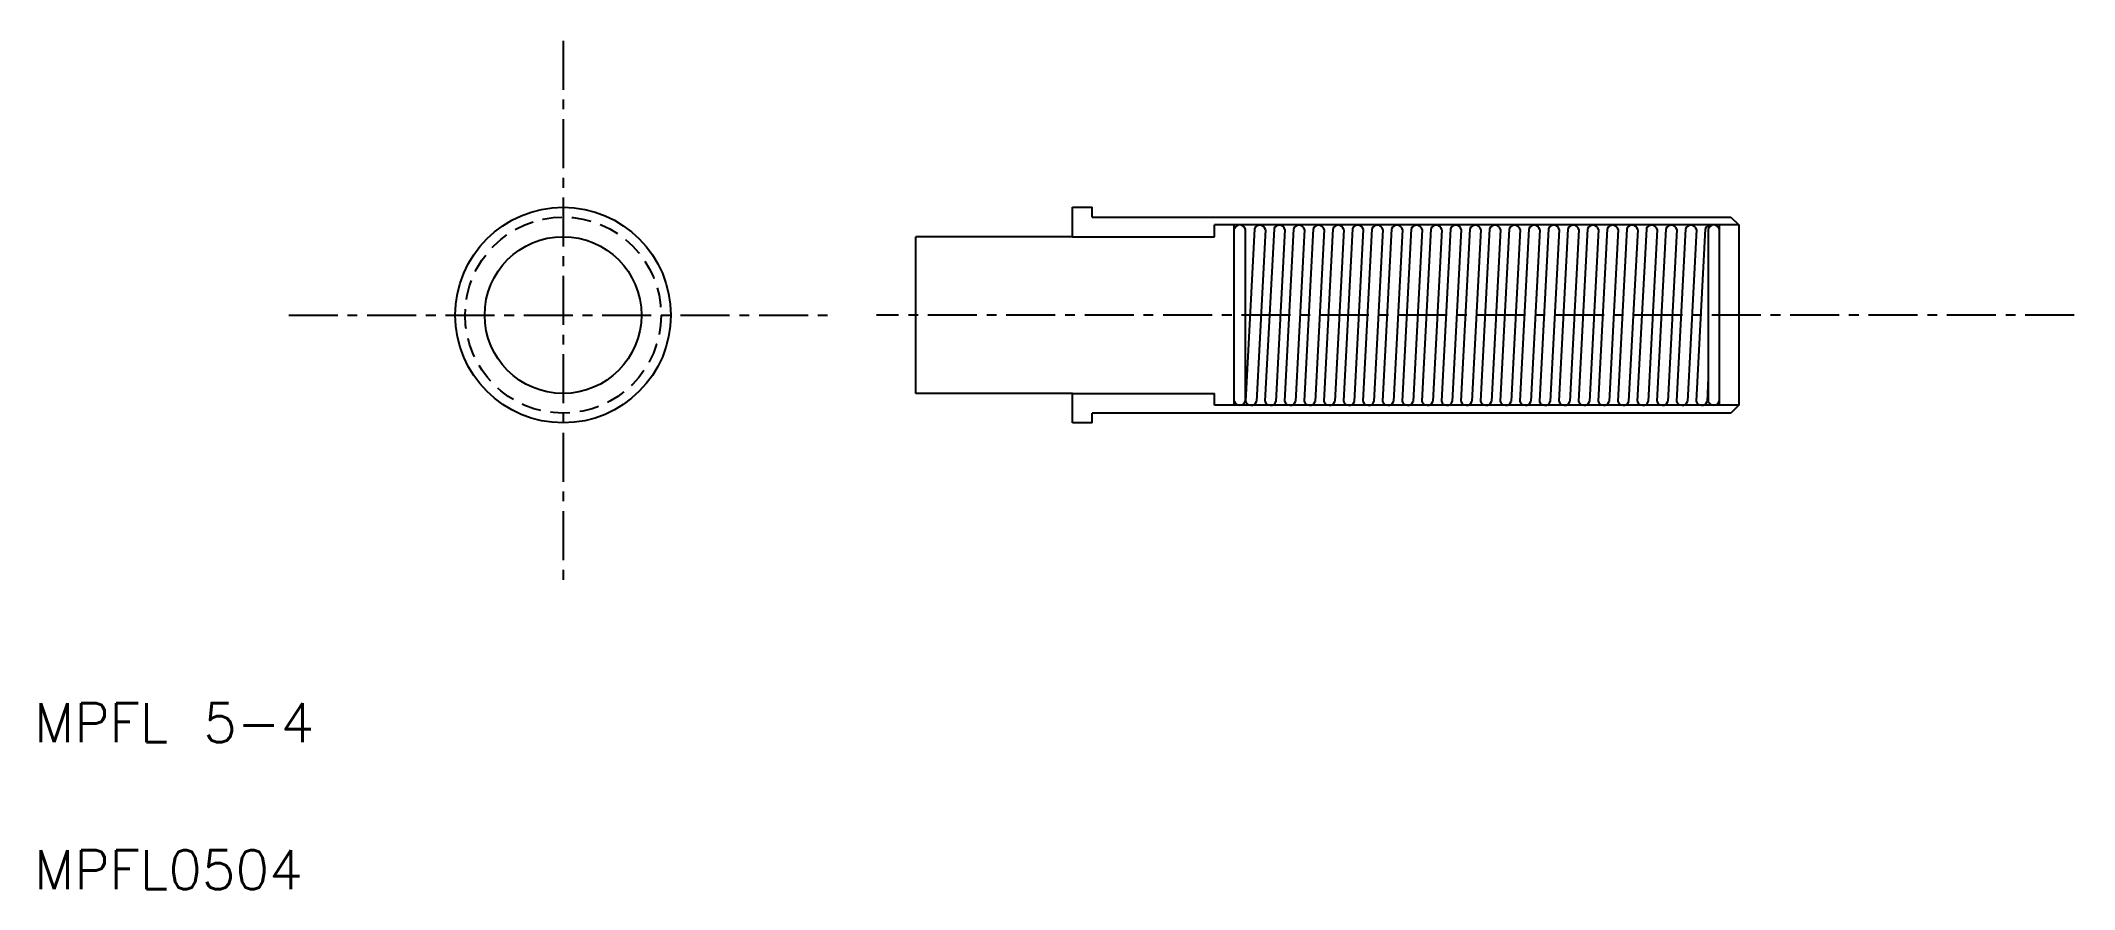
# Model space of a CAD drawing. Extents: x 11.7 to 63.6, y 10.4 to 32.
import ezdxf

# ---------------------------------------------------------------- set-up
doc = ezdxf.new("R2010")
doc.units = 0
doc.linetypes.add('CENTER', pattern=[2, 1.25, -0.25, 0.25, -0.25])
doc.linetypes.add('DASHED', pattern=[0.75, 0.5, -0.25])
doc.layers.get('0').update_dxf_attribs({"linetype": 'CONTINUOUS'})
doc.layers.add('CENTER', color=1, linetype='CENTER')
doc.styles.get("Standard").update_dxf_attribs({"font": 'txt.shx', "bigfont": 'bigfont.shx'})

msp = doc.modelspace()

# ---------------------------------------------------------------- linework, layer by layer
at = {"color": 7, "linetype": 'CONTINUOUS'}
for p, q in [((38, 27.75), (38.5, 27.75)), ((38, 27), (38, 27.75)), ((38.5, 27.5), (38.5, 27.75)), ((38, 27), (34, 27)), ((34, 23), (34, 27)), ((38, 27), (41.625, 27)), ((38.5, 27.5), (54.8, 27.5)), ((41.625, 27), (41.625, 27.3)), ((42.125, 27.3), (41.625, 27.3)), ((55, 27.3), (42.125, 27.3)), ((42.125, 22.7), (42.125, 27.3)), ((42.404, 27.2), (42.405, 22.801)), ((42.64, 27.201), (42.41, 22.807)), ((42.919, 27.187), (42.689, 22.793)), ((43.14, 27.201), (42.91, 22.807)), ((43.419, 27.187), (43.189, 22.793)), ((43.64, 27.201), (43.41, 22.807)), ((43.919, 27.187), (43.689, 22.793)), ((44.14, 27.201), (43.91, 22.807)), ((44.419, 27.187), (44.189, 22.793)), ((44.64, 27.201), (44.41, 22.807)), ((44.919, 27.187), (44.689, 22.793)), ((45.14, 27.201), (44.91, 22.807)), ((45.419, 27.187), (45.189, 22.793)), ((45.64, 27.201), (45.41, 22.807)), ((45.919, 27.187), (45.689, 22.793)), ((46.14, 27.201), (45.91, 22.807)), ((46.419, 27.187), (46.189, 22.793)), ((46.64, 27.201), (46.41, 22.807)), ((46.919, 27.187), (46.689, 22.793)), ((47.14, 27.201), (46.91, 22.807)), ((47.419, 27.187), (47.189, 22.793)), ((47.64, 27.201), (47.41, 22.807)), ((47.919, 27.187), (47.689, 22.793)), ((48.14, 27.201), (47.91, 22.807)), ((48.419, 27.187), (48.189, 22.793)), ((48.64, 27.201), (48.41, 22.807)), ((48.919, 27.187), (48.689, 22.793)), ((49.14, 27.201), (48.91, 22.807)), ((49.419, 27.187), (49.189, 22.793)), ((49.64, 27.201), (49.41, 22.807)), ((49.919, 27.187), (49.689, 22.793)), ((50.14, 27.201), (49.91, 22.807)), ((50.419, 27.187), (50.189, 22.793)), ((50.64, 27.201), (50.41, 22.807)), ((50.919, 27.187), (50.689, 22.793)), ((51.14, 27.201), (50.91, 22.807)), ((51.419, 27.187), (51.189, 22.793)), ((51.64, 27.201), (51.41, 22.807)), ((51.919, 27.187), (51.689, 22.793)), ((52.14, 27.201), (51.91, 22.807)), ((52.419, 27.187), (52.189, 22.793)), ((52.64, 27.201), (52.41, 22.807)), ((52.919, 27.187), (52.689, 22.793)), ((53.14, 27.201), (52.91, 22.807)), ((53.419, 27.187), (53.189, 22.793)), ((53.64, 27.201), (53.41, 22.807)), ((53.919, 27.187), (53.689, 22.793)), ((54.14, 27.201), (53.91, 22.807)), ((54.221, 27.2), (54.221, 22.8)), ((54.5, 27.3), (54.5, 22.7)), ((54.8, 27.5), (55, 27.3)), ((55, 27.3), (55, 22.7)), ((54.221, 23.395), (54.189, 22.793)), ((38, 23), (34, 23)), ((38, 22.25), (38, 23)), ((38, 23), (41.625, 23)), ((41.625, 22.7), (41.625, 23)), ((54.8, 22.5), (38.5, 22.5)), ((38.5, 22.25), (38.5, 22.5)), ((42.125, 22.7), (41.625, 22.7)), ((55, 22.7), (42.125, 22.7)), ((55, 22.7), (54.8, 22.5)), ((38.5, 22.25), (38, 22.25))]:
    msp.add_line(p, q, dxfattribs=at)
for radius in [2.75, 2]:
    msp.add_circle((25, 25), radius, dxfattribs=at)
at = {"color": 3, "linetype": 'DASHED'}
msp.add_circle((25, 25), 2.5, dxfattribs=at)
at = {"color": 7, "linetype": 'CONTINUOUS'}
for centre, start, end in [((42.265, 27.152), 18.8005, 161.1995), ((42.777, 27.146), 15.8005, 158.1995), ((43.277, 27.146), 15.8005, 158.1995), ((43.777, 27.146), 15.8005, 158.1995), ((44.277, 27.146), 15.8005, 158.1995), ((44.777, 27.146), 15.8005, 158.1995), ((45.277, 27.146), 15.8005, 158.1995), ((45.777, 27.146), 15.8005, 158.1995), ((46.277, 27.146), 15.8005, 158.1995), ((46.777, 27.146), 15.8005, 158.1995), ((47.277, 27.146), 15.8005, 158.1995), ((47.777, 27.146), 15.8005, 158.1995), ((48.277, 27.146), 15.8005, 158.1995), ((48.777, 27.146), 15.8005, 158.1995), ((49.277, 27.146), 15.8005, 158.1995), ((49.777, 27.146), 15.8005, 158.1995), ((50.277, 27.146), 15.8005, 158.1995), ((50.777, 27.146), 15.8005, 158.1995), ((51.277, 27.146), 15.8005, 158.1995), ((51.777, 27.146), 15.8005, 158.1995), ((52.277, 27.146), 15.8005, 158.1995), ((52.777, 27.146), 15.8005, 158.1995), ((53.277, 27.146), 15.8005, 158.1995), ((53.777, 27.146), 15.8005, 158.1995), ((54.277, 27.146), 77.5637, 158.1995), ((54.36, 27.152), 18.8005, 161.1995), ((42.265, 22.848), 198.8005, 341.4154), ((42.552, 22.847), 195.8005, 338.4154), ((43.052, 22.847), 195.8005, 338.4154), ((43.552, 22.847), 195.8005, 338.4154), ((44.052, 22.847), 195.8005, 338.4154), ((44.552, 22.847), 195.8005, 338.4154), ((45.052, 22.847), 195.8005, 338.4154), ((45.552, 22.847), 195.8005, 338.4154), ((46.052, 22.847), 195.8005, 338.4154), ((46.552, 22.847), 195.8005, 338.4154), ((47.052, 22.847), 195.8005, 338.4154), ((47.552, 22.847), 195.8005, 338.4154), ((48.052, 22.847), 195.8005, 338.4154), ((48.552, 22.847), 195.8005, 338.4154), ((49.052, 22.847), 195.8005, 338.4154), ((49.552, 22.847), 195.8005, 338.4154), ((50.052, 22.847), 195.8005, 338.4154), ((50.552, 22.847), 195.8005, 338.4154), ((51.052, 22.847), 195.8005, 338.4154), ((51.552, 22.847), 195.8005, 338.4154), ((52.052, 22.847), 195.8005, 338.4154), ((52.552, 22.847), 195.8005, 338.4154), ((53.052, 22.847), 195.8005, 338.4154), ((53.552, 22.847), 195.8005, 338.4154), ((54.052, 22.847), 195.8005, 338.4154), ((54.36, 22.847), 198.8005, 341.4154)]:
    msp.add_arc(centre, 0.148, start, end, dxfattribs=at)
at = {"layer": 'CENTER', "color": 1, "linetype": 'CENTER'}
for p, q in [((25, 32), (25, 18)), ((18, 25), (32, 25)), ((63.56, 25), (33, 25))]:
    msp.add_line(p, q, dxfattribs=at)

# ---------------------------------------------------------------- texts
at = {"color": 7, "linetype": 'CONTINUOUS'}
for s, p in [('MPFL 5-4', (11.5, 14.101)), ('MPFL0504', (11.5, 10.351))]:
    msp.add_text(s, height=1, dxfattribs=at).set_placement(p)

doc.saveas('drawing.dxf')
